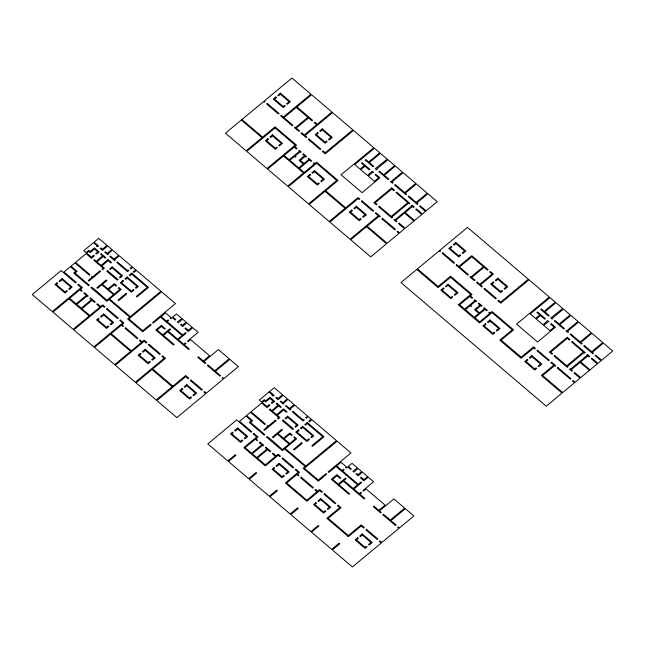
<?xml version="1.0" encoding="UTF-8"?>
<svg xmlns="http://www.w3.org/2000/svg" width="645" height="645" viewBox="0 0 645 645"><rect width="100%" height="100%" fill="white"/><g stroke="black" fill="none" stroke-linecap="round" stroke-linejoin="round"><path stroke-width="0.97" d="M296.902 106.917L311.567 94.759L331.917 112.069L317.243 124.227L314.8 122.147L314.18 122.663L316.631 124.743L304.311 134.958L301.667 132.709L301.046 133.225L306.214 137.627L306.835 137.111L304.964 135.515L332.57 112.625L352.831 129.871L325.225 152.76L323 150.865L322.379 151.373L325.265 153.833L353.492 130.427L373.794 147.705L341.076 174.795L362.047 192.645L379.897 177.835L375.648 174.223L375.027 174.739L378.623 177.794L374.398 181.293L368.231 176.053L372.455 172.546L373.463 172.368L372.109 171.215L367.577 175.488L360.732 169.667L364.957 166.168L369.303 169.869L369.924 169.353L362.022 162.629L361.402 163.145L364.304 165.612L360.079 169.111L354.758 164.588L374.447 148.261L379.768 152.784L368.69 161.976L365.788 159.508L365.167 160.016L373.068 166.741L373.689 166.233L369.343 162.532L380.421 153.341L387.266 159.162L375.253 168.603L376.607 169.756L377.228 169.24L376.841 168.909L387.919 159.726L394.724 165.507L383.646 174.698L379.413 171.102L378.792 171.618L388.258 179.665L388.879 179.149L384.299 175.255L395.377 166.071L402.472 172.102L391.394 181.293L390.443 181.527L392.402 183.196L393.023 182.68L392.047 181.85L403.125 172.667L415.751 183.406L404.673 192.589L395.208 184.543L394.587 185.05L404.689 193.677L405.971 194.742L406.592 194.226L405.326 193.153L416.404 183.962L427.24 193.186L416.162 202.377L408.777 196.088L408.156 196.604L417.363 204.433L417.984 203.925L416.823 202.933L427.901 193.742L437.229 201.683L426.151 210.875L420.169 205.779L419.548 206.295L425.531 211.391L422.386 213.995L416.347 208.859L415.727 209.375L421.766 214.511L405.157 228.282L399.126 223.154L398.505 223.67L404.536 228.798L399.618 232.877L397.618 231.176L396.998 231.692L398.997 233.393L387.137 243.23L367.11 226.185L378.97 216.349L379.631 216.914L380.252 216.397L375.882 212.689L375.261 213.197L378.309 215.793L350.042 239.239L329.845 222.057L358.12 198.612L359.217 199.547L359.837 199.031L358.08 197.539L345.688 207.819L325.652 190.775L338.053 180.495L316.55 162.193L314.865 163.588L313.897 162.766L313.276 163.282L314.244 164.104L304.15 172.473L299.385 168.426L309.487 160.049L311.092 161.419L311.712 160.903L308.697 158.331L308.076 158.847L308.826 159.492L304.005 163.491L300.344 160.371L305.166 156.372L305.883 156.985L306.504 156.477L303.271 153.72L302.65 154.236L304.505 155.816L299.062 160.323L303.384 163.999L298.732 167.861L289.855 160.315L294.515 156.453L295.41 157.219L296.031 156.703L295.136 155.937L299.957 151.938L300.465 152.373L301.086 151.865L299.32 150.358L298.7 150.874L299.296 151.381L289.202 159.758L284.123 155.429L294.217 147.06L296.515 149.011L297.127 148.495L294.838 146.544L296.515 145.149L275.012 126.855L262.612 137.135L241.98 119.575M152.026 369.512L135.99 382.816L156.187 399.997L185.696 375.519L188.832 378.188L188.211 378.704L185.728 376.591L156.84 400.553L176.867 417.589L205.755 393.635L203.876 392.031L204.497 391.515L206.376 393.119L223.331 379.058L222.162 378.067L222.783 377.551L223.952 378.542L238.36 366.602L229.83 359.338L215.422 371.286L220.598 375.696L219.977 376.204L207.311 365.425L207.932 364.917L214.761 370.73L229.169 358.781L218.365 349.582L203.957 361.531L205.739 363.054L205.118 363.57L197.789 357.33L198.41 356.814L203.296 360.974L209.577 355.766L190.622 339.633L188.074 341.753L187.413 341.197L198.096 332.336L192.71 327.757L188.219 331.49L187.558 330.925L184.93 328.394L185.55 327.878L188.356 330.264L192.057 327.2L186.824 322.75L182.745 326.531L180.552 324.661L181.164 324.145L182.47 325.257L186.163 322.194L182.519 319.082L178.359 322.798L177.359 321.952L181.866 318.525L176.48 313.954L172.787 317.017L175.795 319.573L175.174 320.089L172.167 317.534L170.699 318.743L170.046 318.187L170.893 317.485L165.523 312.922L161.113 316.582L166.475 321.146L167.982 319.904L168.635 320.46L167.136 321.702L182.704 334.957L185.494 332.643L186.147 333.199L178.302 339.705L183.688 344.285L185.349 342.914L186.002 343.471L184.341 344.841L189.291 349.058L188.671 349.566L167.724 331.748L163.379 335.352L174.118 344.486L173.497 345.002L155.832 329.974L161.419 325.338L165.265 328.611L164.644 329.119L161.452 326.41L157.106 330.014L162.725 334.795L169.933 328.813L170.586 329.369L168.345 331.232L177.649 339.149L182.084 335.473L160.492 317.098L153.244 323.105L152.591 322.548L175.44 303.601L161.581 291.814L128.871 318.936L142.73 330.724L150.519 324.266L151.172 324.822L142.763 331.796L127.597 318.896L129.693 317.155L108.997 299.554L106.909 301.288L90.88 287.646L91.501 287.138L94.791 289.5L106.877 300.215L113.52 294.709L101.829 284.759L97.516 288.339L96.855 287.783L106.272 279.978L106.933 280.535L102.45 284.243L107.957 288.936L114.326 283.655L116.648 285.63L116.027 286.146L114.359 284.727L108.618 289.492L114.141 294.193L119.881 289.428L118.212 288.009L118.833 287.493L121.163 289.468L109.618 299.038L130.314 316.647L160.928 291.25L136.385 270.368L133.934 272.4L133.273 271.843L135.724 269.812L132.773 267.296L130.854 268.892L130.193 268.336L132.12 266.74L119.277 255.807L114.657 259.637L115.278 260.161L114.657 260.677L109.892 256.621L110.513 256.105L114.004 259.08L118.624 255.251L112.512 250.058L107.9 253.888L108.328 254.251L107.707 254.759L104.74 252.235L105.361 251.727L107.239 253.324L111.859 249.502L107.651 245.922L102.555 250.381L100.233 248.406L100.854 247.89L102.378 249.188L106.997 245.358L98.717 238.319L94.097 242.141L98.669 246.027L97.21 246.745L96.556 246.188L97.097 245.737L93.477 242.657L83.818 250.671L86.067 252.59L88.817 250.308L90.179 251.469L94.484 247.898L99.112 252.01L96.379 254.074L95.726 253.517L97.718 251.864L94.42 249.059L90.219 252.542L88.849 251.381L86.72 253.146L91.38 257.113L93.654 255.227L94.307 255.791L91.598 258.339L86.099 253.662L75.546 262.418L89.921 274.649L89.3 275.165L74.925 262.934L71.006 266.183L77.118 271.384L75.03 273.117L89.316 285.275L88.696 285.791L73.756 273.077L75.844 271.343L70.386 266.691L64.008 271.98L76.191 282.341L75.57 282.857L61.138 270.578L32.25 294.539L52.277 311.575L81.165 287.622L77.755 284.719L78.376 284.203L82.439 287.662L80.423 289.339L82.165 290.814L81.544 291.33L79.803 289.855L69.596 298.321L76.118 303.876L86.333 295.402L83.729 293.193L84.35 292.677L88.244 295.99L87.623 296.507L86.986 295.966L76.771 304.432L81.206 308.197L91.413 299.731L89.808 298.361L90.429 297.853L95.218 301.925L94.597 302.44L92.074 300.288L81.859 308.762L89.784 315.502L99.999 307.036L96.782 304.295L97.403 303.787L100.62 306.52L102.636 304.843L104.942 306.81L104.321 307.326L102.668 305.915L73.78 329.877L93.807 346.913L122.695 322.96L119.728 320.428L120.349 319.92L123.969 323L121.953 324.677L123.526 326.015L122.905 326.531L121.333 325.193L111.117 333.659L131.314 350.84L141.529 342.374L139.425 340.584L140.046 340.068L142.15 341.858L144.166 340.181L146.875 342.495L146.254 343.003L144.198 341.253L115.31 365.215L135.337 382.251L164.225 358.298L161.887 356.306L162.508 355.79L165.499 358.338L152.647 368.996L172.844 386.178M347.744 536.043L361.208 524.869L364.352 527.537L363.732 528.053L361.248 525.941L348.397 536.6L326.886 518.306L339.746 507.647L337.408 505.656L338.02 505.14L341.02 507.688L328.168 518.346L348.365 535.527M296.248 106.36L312.615 120.284L311.995 120.8L308.552 117.874L296.232 128.089L299.482 130.846L298.861 131.362L294.459 127.621L295.071 127.105L295.579 127.533L307.899 117.317L296.281 107.433L283.961 117.648L292.886 125.243L292.266 125.759L280.615 115.842L281.236 115.334L283.308 117.092L310.914 94.194L291.943 78.053L264.337 100.951L265.111 101.604L264.49 102.12L263.716 101.467L225.436 133.217L246.116 150.817L261.991 137.651L241.359 120.083M414.533 220.501L405.157 212.519L412.381 206.521L413.542 207.513L414.163 206.997L411.986 205.142L411.365 205.658L411.728 205.965L395.119 219.743L394.659 219.348L394.039 219.864L396.32 221.807L396.941 221.291L395.772 220.3L404.536 213.035L413.913 221.017M590.054 369.851L580.669 361.869L587.901 355.879L589.062 356.862L589.683 356.346L587.506 354.492L586.885 355.008L587.24 355.314L570.631 369.093L570.172 368.698L569.551 369.214L571.841 371.157L572.462 370.641L571.293 369.65L580.049 362.385L589.433 370.367M417.492 268.925L438.132 286.485L450.532 276.205L472.035 294.499L470.358 295.894L472.648 297.845L472.027 298.361L469.737 296.41L459.635 304.787L464.722 309.108L474.817 300.731L474.212 300.223L474.833 299.707L476.607 301.215L475.986 301.723L475.47 301.288L470.648 305.287L471.551 306.053L470.931 306.569L470.028 305.803L465.376 309.664L474.244 317.211L478.904 313.357L474.583 309.673L480.025 305.166L478.171 303.585L478.792 303.069L482.025 305.827L481.404 306.343L480.678 305.722L475.857 309.721L479.525 312.841L484.347 308.842L483.589 308.197L484.21 307.681L487.233 310.253L486.612 310.769L485 309.398L474.905 317.775L479.67 321.823L489.765 313.454L488.797 312.632L489.418 312.115L490.385 312.938L492.062 311.543L513.573 329.845L501.173 340.125L521.2 357.169L533.6 346.889L535.358 348.381L534.737 348.897L533.633 347.961L521.152 358.306L499.819 340.149L512.291 329.805L492.103 312.615L479.622 322.968L458.281 304.811L470.761 294.459L450.565 277.277L438.084 287.622L416.872 269.433M344.978 208.4L345.639 208.956M152.026 369.512L172.223 386.694M267.296 103.466L266.675 103.982L278.43 113.988L279.051 113.472L267.296 103.466M275.77 96.984L273.246 99.08L283.244 107.586L285.179 105.982L284.518 105.425L283.211 106.514L274.52 99.12L276.423 97.548L275.77 96.984M280.357 93.178L277.834 95.275L278.495 95.831L280.398 94.251L289.081 101.644L286.59 103.708L287.243 104.264L290.355 101.684L280.357 93.178M57.01 282.889L55.035 284.534L65.032 293.04L67.29 291.161L66.637 290.605L65 291.967L56.317 284.574L57.671 283.453L57.01 282.889M62.154 278.632L59.082 281.18L59.735 281.736L62.186 279.704L70.869 287.098L68.709 288.887L69.362 289.452L72.151 287.138L62.154 278.632M101.297 253.864L100.676 254.38L102.555 255.976L96.218 261.233L94.412 259.685L93.791 260.201L103.136 268.159L102.031 269.078L102.684 269.634L104.409 268.199L101.773 265.958L108.11 260.701L110.811 262.999L111.432 262.491L107.917 259.5L101.12 265.393L96.879 261.789L103.208 256.541L105.111 258.153L105.732 257.637L101.297 253.864M92.106 276.512L91.485 277.028L91.961 277.423L88.276 280.478L88.929 281.043L100.612 271.351L99.959 270.795L92.582 276.915L92.106 276.512M68.975 298.837L52.93 312.14L73.127 329.321L89.163 316.018L68.975 298.837M275.044 127.928L246.777 151.373L266.966 168.555L295.241 145.109L275.044 127.928M117.463 262.023L116.842 262.539L127.541 271.642L128.782 270.61L128.129 270.053L127.5 270.569L117.463 262.023M107.554 270.674L106.812 271.287L117.253 280.172L117.995 279.551L107.554 270.674M112.141 266.869L109.626 268.957L110.279 269.513L112.174 267.941L121.3 275.713L119.406 277.286L120.067 277.842L122.574 275.754L112.141 266.869M267.877 138.691L265.353 140.787L275.351 149.293L277.286 147.689L276.632 147.133L275.318 148.221L266.635 140.828L268.538 139.247L267.877 138.691M272.472 134.886L269.949 136.974L270.602 137.538L272.504 135.958L281.196 143.351L278.696 145.415L279.358 145.972L282.47 143.392L272.472 134.886M131.733 273.125L129.282 275.157L129.935 275.713L131.765 274.198L147.229 287.356L136.329 296.402L136.982 296.958L148.503 287.396L131.733 273.125M122.921 280.559L120.284 282.744L131.387 292.201L133.991 290.04L133.338 289.484L131.354 291.129L121.558 282.792L123.574 281.115L122.921 280.559M127.202 277.011L124.985 278.842L125.646 279.406L127.234 278.084L137.03 286.42L135.402 287.767L136.063 288.323L138.304 286.461L127.202 277.011M283.502 155.945L267.627 169.111L287.654 186.155L303.529 172.989L283.502 155.945M309.019 138.973L308.399 139.481L320.186 149.519L320.807 149.003L309.019 138.973M317.687 132.66L315.163 134.749L325.161 143.255L327.096 141.65L326.443 141.094L325.128 142.182L316.445 134.797L318.34 133.217L317.687 132.66M322.282 128.847L319.759 130.943L320.412 131.499L322.315 129.919L330.998 137.312L328.507 139.376L329.168 139.941L332.28 137.353L322.282 128.847M107.126 308.665L106.506 309.181L117.543 318.574L118.164 318.058L107.126 308.665M126.025 293.427L117.987 300.094L118.648 300.651L126.686 293.983L126.025 293.427M98.419 318.332L96.565 319.872L106.562 328.378L108.82 326.507L108.166 325.943L106.53 327.305L97.847 319.912L99.072 318.888L98.419 318.332M103.684 313.97L100.491 316.622L101.144 317.179L103.716 315.042L112.399 322.436L110.239 324.233L110.892 324.79L113.681 322.476L103.684 313.97M110.505 334.175L94.46 347.478L114.657 364.659L130.693 351.356L110.505 334.175M316.582 163.266L288.307 186.711L308.503 203.901L336.779 180.447L316.582 163.266M309.898 174.448L307.375 176.537L317.372 185.042L319.307 183.438L318.646 182.882L317.332 183.97L308.649 176.577L310.551 175.005L309.898 174.448M314.486 170.635L311.962 172.731L312.623 173.287L314.526 171.707L323.209 179.1L320.718 181.164L321.371 181.729L324.483 179.141L314.486 170.635M125.71 327.87L125.09 328.386L137.24 338.73L137.861 338.214L125.71 327.87M325.032 191.291L309.157 204.457L329.184 221.501L345.059 208.327L325.032 191.291M149.06 344.349L148.447 344.865L159.702 354.444L160.323 353.928L149.06 344.349M140.344 353.347L138.095 355.21L148.092 363.716L150.301 361.885L149.648 361.329L148.06 362.643L139.376 355.25L140.997 353.903L140.344 353.347M145.214 349.308L142.416 351.63L143.069 352.186L145.246 350.38L153.929 357.773L151.712 359.612L152.365 360.168L155.203 357.814L145.214 349.308M362.022 200.893L361.402 201.409L373.076 211.342L373.697 210.826L362.022 200.893M351.751 210.06L349.227 212.157L359.225 220.663L361.16 219.058L360.507 218.502L359.192 219.59L350.509 212.197L352.412 210.625L351.751 210.06M356.346 206.255L353.823 208.351L354.476 208.907L356.379 207.327L365.07 214.72L362.579 216.785L363.232 217.341L366.344 214.761L356.346 206.255M391.741 187.913L373.89 202.715L376.478 204.925L377.099 204.409L375.164 202.764L391.773 188.985L393.853 190.759L394.474 190.243L391.741 187.913M379.284 206.271L378.663 206.787L391.854 218.002L392.474 217.486L391.902 217.01L408.511 203.231L409.18 203.796L409.801 203.288L396.659 192.105L396.038 192.621L407.858 202.675L391.249 216.446L379.284 206.271M366.489 226.701L350.695 239.795L370.722 256.839L386.516 243.745L366.489 226.701M382.437 218.26L381.816 218.776L394.813 229.83L395.433 229.314L382.437 218.26M191.017 380.05L190.396 380.566L201.691 390.177L202.312 389.661L191.017 380.05M182.148 388.451L179.624 390.548L189.622 399.053L191.557 397.449L190.896 396.893L189.59 397.981L180.898 390.588L182.801 389.008L182.148 388.451M186.744 384.646L184.22 386.734L184.873 387.298L186.776 385.718L195.459 393.111L192.968 395.175L193.621 395.732L196.733 393.152L186.744 384.646M268.997 392.007L259.33 400.021L261.588 401.94L264.337 399.658L265.7 400.819L270.005 397.247L274.625 401.359L271.9 403.423L271.239 402.867L273.23 401.214L269.941 398.408L265.732 401.891L264.369 400.73L262.241 402.496L266.901 406.463L269.175 404.576L269.828 405.141L267.119 407.688L261.62 403.012L251.066 411.768L265.442 423.999L264.821 424.515L250.445 412.284L246.527 415.533L252.638 420.734L250.55 422.467L264.837 434.625L264.216 435.141L249.268 422.427L251.365 420.693L245.906 416.049L239.529 421.33L251.711 431.699L251.09 432.206L236.659 419.927L207.771 443.889L227.798 460.933L235.32 454.685L235.973 455.249L228.451 461.489L248.639 478.671L256.049 472.527L256.702 473.083L249.301 479.227L269.32 496.271L276.729 490.127L277.382 490.684L269.981 496.827L290.169 514.009L297.571 507.865L298.232 508.421L290.831 514.565L310.85 531.609L318.251 525.465L318.912 526.03L311.511 532.165L331.699 549.346L339.101 543.203L339.762 543.759L332.352 549.903L352.38 566.947L381.276 542.985L379.389 541.381L380.01 540.873L381.896 542.469L398.844 528.408L397.675 527.417L398.296 526.9L399.465 527.9L413.872 515.952L405.342 508.687L390.935 520.636L396.111 525.046L395.49 525.554L382.824 514.774L383.444 514.267L390.281 520.08L404.689 508.131L393.877 498.932L379.47 510.88L381.26 512.404L380.639 512.92L373.31 506.68L373.931 506.164L378.817 510.324L385.097 505.116L366.142 488.991L363.587 491.103L362.933 490.547L373.616 481.686L368.231 477.106L363.732 480.839L360.45 477.743L361.071 477.227L363.877 479.614L367.569 476.55L362.337 472.1L358.265 475.881L356.064 474.01L356.685 473.495L357.991 474.607L361.684 471.543L358.039 468.439L353.879 472.156L352.88 471.301L357.378 467.875L352.001 463.303L348.308 466.367L351.315 468.923L350.695 469.439L347.687 466.883L346.22 468.093L345.567 467.536L346.405 466.835L341.044 462.272L336.625 465.932L341.995 470.495L343.495 469.254L344.156 469.81L342.648 471.052L358.225 484.306L361.007 481.992L361.668 482.549L353.823 489.055L359.209 493.635L360.861 492.264L361.522 492.82L359.862 494.199L364.812 498.408L364.191 498.924L343.245 481.097L338.899 484.701L349.638 493.836L349.018 494.352L331.353 479.324L336.94 474.688L340.778 477.961L340.157 478.469L336.972 475.76L332.627 479.364L338.238 484.145L345.446 478.163L346.107 478.727L343.866 480.581L353.17 488.499L357.604 484.822L336.005 466.448L328.757 472.454L328.103 471.898L350.953 452.951L337.101 441.164L304.392 468.286L318.243 480.074L326.039 473.615L326.692 474.172L318.283 481.146L303.118 468.246L305.206 466.512L284.518 448.904L282.429 450.637L266.401 436.996L267.022 436.488L270.303 438.85L282.389 449.565L289.033 444.058L277.35 434.109L273.029 437.697L272.375 437.133L281.792 429.328L282.445 429.884L277.971 433.593L283.478 438.286L289.839 433.005L292.169 434.98L291.548 435.496L289.879 434.077L284.131 438.842L289.653 443.542L295.402 438.777L293.733 437.358L294.354 436.842L296.676 438.818L285.138 448.388L305.827 465.996L336.448 440.6L311.898 419.718L309.447 421.749L308.794 421.193L311.245 419.161L308.294 416.646L306.367 418.242L305.714 417.686L307.641 416.09L294.797 405.165L290.177 408.986L290.798 409.511L290.177 410.026L285.404 405.971L286.025 405.455L289.524 408.43L294.136 404.6L288.033 399.408L283.413 403.238L283.84 403.601L283.219 404.109L280.252 401.585L280.873 401.077L282.76 402.682L287.38 398.852L283.171 395.272L278.068 399.731L275.746 397.755L276.366 397.239L277.898 398.537L282.518 394.708L274.238 387.669L269.618 391.491L274.181 395.377L272.73 396.094L272.069 395.538L272.617 395.087L268.997 392.007M439.237 250.816L400.948 282.566L546.242 406.189L562.037 393.095L541.349 375.495L553.829 365.143L550.782 362.546L551.402 362.038L555.764 365.747L555.143 366.263L554.482 365.699L542.622 375.535L562.658 392.579L574.51 382.743L572.51 381.042L573.131 380.526L575.13 382.227L580.057 378.147L574.026 373.02L574.647 372.504L580.677 377.631L597.286 363.861L591.247 358.725L591.868 358.209L597.907 363.345L601.051 360.74L595.069 355.645L595.69 355.129L601.672 360.224L612.75 351.033L603.414 343.092L592.336 352.283L593.505 353.275L592.884 353.791L583.669 345.954L584.289 345.438L591.683 351.727L602.761 342.535L591.925 333.312L580.847 342.503L582.104 343.575L581.484 344.091L579.557 342.471L570.099 334.408L570.72 333.892L580.186 341.939L591.263 332.756L578.646 322.016L567.568 331.199L568.535 332.03L567.914 332.546L565.955 330.877L566.907 330.643L577.993 321.452L570.898 315.421L559.812 324.604L564.391 328.499L563.77 329.014L554.313 320.968L554.934 320.452L559.159 324.048L570.236 314.865L563.44 309.076L552.362 318.259L552.749 318.59L552.128 319.106L550.774 317.953L562.779 308.52L555.942 302.699L544.864 311.882L549.209 315.582L548.589 316.09L540.687 309.374L541.308 308.858L544.203 311.325L555.289 302.134L549.967 297.611L530.279 313.938L535.6 318.461L539.817 314.962L536.914 312.494L537.535 311.978L545.436 318.703L544.823 319.219L540.478 315.518L536.253 319.025L543.098 324.846L547.629 320.565L548.984 321.718L547.968 321.895L543.751 325.403L549.919 330.643L554.136 327.144L550.548 324.088L551.169 323.572L555.409 327.192L537.559 341.995L516.589 324.145L549.306 297.055L529.005 279.777L500.778 303.182L497.892 300.723L498.512 300.215L500.746 302.11L528.352 279.221L467.464 227.411L439.858 250.3L440.624 250.953L440.003 251.469L439.237 250.816M442.809 252.816L442.188 253.332L453.951 263.337L454.572 262.821L442.809 252.816M451.282 246.342L448.767 248.43L458.764 256.936L460.691 255.331L460.038 254.775L458.724 255.863L450.041 248.47L451.943 246.898L451.282 246.342M455.878 242.528L453.354 244.624L454.007 245.181L455.91 243.6L464.602 250.994L462.11 253.058L462.763 253.622L465.875 251.034L455.878 242.528M232.531 432.247L230.555 433.883L240.553 442.389L242.81 440.519L242.157 439.954L240.52 441.317L231.829 433.924L233.184 432.803L232.531 432.247M237.666 427.982L234.603 430.529L235.256 431.086L237.707 429.054L246.39 436.447L244.221 438.245L244.882 438.802L247.664 436.488L237.666 427.982M276.818 403.214L276.197 403.73L278.076 405.326L271.739 410.583L269.924 409.035L269.304 409.551L278.656 417.509L277.543 418.428L278.205 418.984L279.93 417.549L277.294 415.307L283.623 410.051L286.324 412.349L286.944 411.841L283.429 408.849L276.632 414.743L272.392 411.139L278.729 405.89L280.623 407.503L281.244 406.987L276.818 403.214M456.757 264.684L456.136 265.192L467.786 275.109L468.407 274.593L459.482 266.998L471.801 256.783L483.411 266.667L471.092 276.882L470.592 276.455L469.971 276.971L474.373 280.712L474.994 280.204L471.753 277.439L484.072 267.224L487.515 270.15L488.136 269.642L471.761 255.71L458.829 266.441L456.757 264.684M253.896 433.553L253.275 434.069L256.686 436.971L243.834 447.63L265.337 465.924L278.189 455.265L279.841 456.676L280.462 456.16L278.156 454.193L276.133 455.87L272.924 453.137L272.303 453.653L275.512 456.386L265.305 464.851L257.379 458.111L267.586 449.638L270.118 451.79L270.731 451.274L265.942 447.203L265.321 447.711L266.933 449.081L256.718 457.555L252.292 453.782L262.507 445.316L263.136 445.856L263.757 445.34L259.862 442.027L259.242 442.543L261.846 444.76L251.639 453.225L245.108 447.67L255.323 439.205L257.057 440.68L257.678 440.164L255.944 438.689L257.96 437.012L253.896 433.553M267.627 425.861L267.006 426.377L267.473 426.78L263.789 429.836L264.45 430.392L276.133 420.701L275.48 420.145L268.094 426.264L267.627 425.861M292.983 411.373L292.362 411.889L303.053 420.991L304.303 419.959L303.642 419.403L303.021 419.919L292.983 411.373M283.074 420.024L282.333 420.637L292.774 429.522L293.515 428.909L283.074 420.024M287.654 416.219L285.138 418.307L285.8 418.863L287.686 417.291L296.821 425.063L294.926 426.635L295.579 427.192L298.095 425.103L287.654 416.219M443.397 288.041L440.874 290.137L450.871 298.643L452.806 297.039L452.153 296.482L450.839 297.571L442.147 290.177L444.05 288.597L443.397 288.041M447.993 284.235L445.469 286.324L446.122 286.888L448.025 285.308L456.708 292.701L454.217 294.765L454.87 295.321L457.99 292.741L447.993 284.235M307.246 422.475L304.795 424.507L305.456 425.063L307.286 423.547L322.75 436.705L311.841 445.751L312.503 446.308L324.024 436.746L307.246 422.475M298.433 429.909L295.797 432.094L306.907 441.551L309.511 439.39L308.858 438.834L306.875 440.479L297.079 432.142L299.095 430.465L298.433 429.909M302.715 426.361L300.506 428.191L301.159 428.756L302.755 427.433L312.551 435.77L310.922 437.116L311.575 437.673L313.825 435.81L302.715 426.361M477.179 282.058L476.558 282.575L481.734 286.977L482.355 286.461L480.485 284.864L493.417 274.141L490.321 271.497L489.7 272.013L492.143 274.093L479.824 284.308L477.179 282.058M484.54 288.323L483.919 288.831L495.707 298.869L496.328 298.353L484.54 288.323M493.207 282.01L490.684 284.098L500.681 292.604L502.616 291.008L501.955 290.444L500.649 291.532L491.958 284.147L493.86 282.566L493.207 282.01M497.795 278.197L495.271 280.293L495.932 280.849L497.835 279.269L506.519 286.662L504.027 288.734L504.68 289.291L507.792 286.711L497.795 278.197M282.647 458.015L282.026 458.531L293.056 467.923L293.677 467.407L282.647 458.015M301.546 442.776L293.507 449.444L294.16 450L302.199 443.333L301.546 442.776M273.94 467.681L272.085 469.221L282.083 477.727L284.34 475.857L283.687 475.292L282.042 476.655L273.359 469.262L274.593 468.246L273.94 467.681M279.196 463.32L276.004 465.972L276.665 466.529L279.237 464.392L287.92 471.785L285.751 473.583L286.404 474.14L289.194 471.826L279.196 463.32M295.861 469.27L295.241 469.786L298.216 472.309L285.364 482.968L306.867 501.262L319.718 490.603L321.774 492.361L322.395 491.845L319.686 489.531L317.663 491.208L315.566 489.418L314.945 489.934L317.042 491.724L306.835 500.189L286.638 483.008L296.853 474.543L298.425 475.881L299.046 475.365L297.474 474.027L299.49 472.35L295.861 469.27M485.411 323.798L482.887 325.886L492.885 334.392L494.82 332.788L494.167 332.231L492.853 333.32L484.169 325.935L486.072 324.354L485.411 323.798M490.007 319.985L487.483 322.081L488.136 322.637L490.039 321.057L498.73 328.45L496.231 330.514L496.892 331.079L500.004 328.49L490.007 319.985M301.231 477.219L300.61 477.735L312.761 488.08L313.381 487.564L301.231 477.219M324.58 493.699L323.959 494.215L335.215 503.793L335.835 503.277L324.58 493.699M315.865 502.697L313.615 504.559L323.613 513.065L325.814 511.235L325.161 510.679L323.572 511.993L314.889 504.6L316.518 503.253L315.865 502.697M320.726 498.658L317.929 500.98L318.59 501.536L320.767 499.73L329.45 507.123L327.233 508.961L327.886 509.518L330.724 507.163L320.726 498.658M537.543 350.243L536.922 350.759L548.597 360.692L549.218 360.176L537.543 350.243M527.271 359.41L524.748 361.506L534.745 370.012L536.68 368.408L536.027 367.852L534.713 368.94L526.022 361.547L527.924 359.975L527.271 359.41M531.867 355.605L529.343 357.701L529.996 358.257L531.899 356.677L540.583 364.07L538.091 366.134L538.752 366.691L541.865 364.111L531.867 355.605M567.253 337.262L549.403 352.073L551.999 354.274L552.62 353.758L550.685 352.114L567.294 338.343L569.374 340.108L569.995 339.592L567.253 337.262M554.805 355.621L554.184 356.137L567.366 367.352L567.987 366.836L567.423 366.36L584.031 352.581L584.701 353.154L585.321 352.638L572.179 341.455L571.559 341.971L583.378 352.025L566.77 365.796L554.805 355.621M557.949 367.61L557.328 368.126L570.325 379.179L570.946 378.663L557.949 367.61M366.537 529.4L365.917 529.916L377.204 539.526L377.825 539.01L366.537 529.4M357.669 537.801L355.145 539.897L365.143 548.403L367.07 546.799L366.416 546.242L365.102 547.331L356.419 539.938L358.322 538.365L357.669 537.801M362.256 533.996L359.733 536.092L360.394 536.648L362.297 535.068L370.98 542.461L368.489 544.525L369.142 545.081L372.254 542.501L362.256 533.996"/></g></svg>
